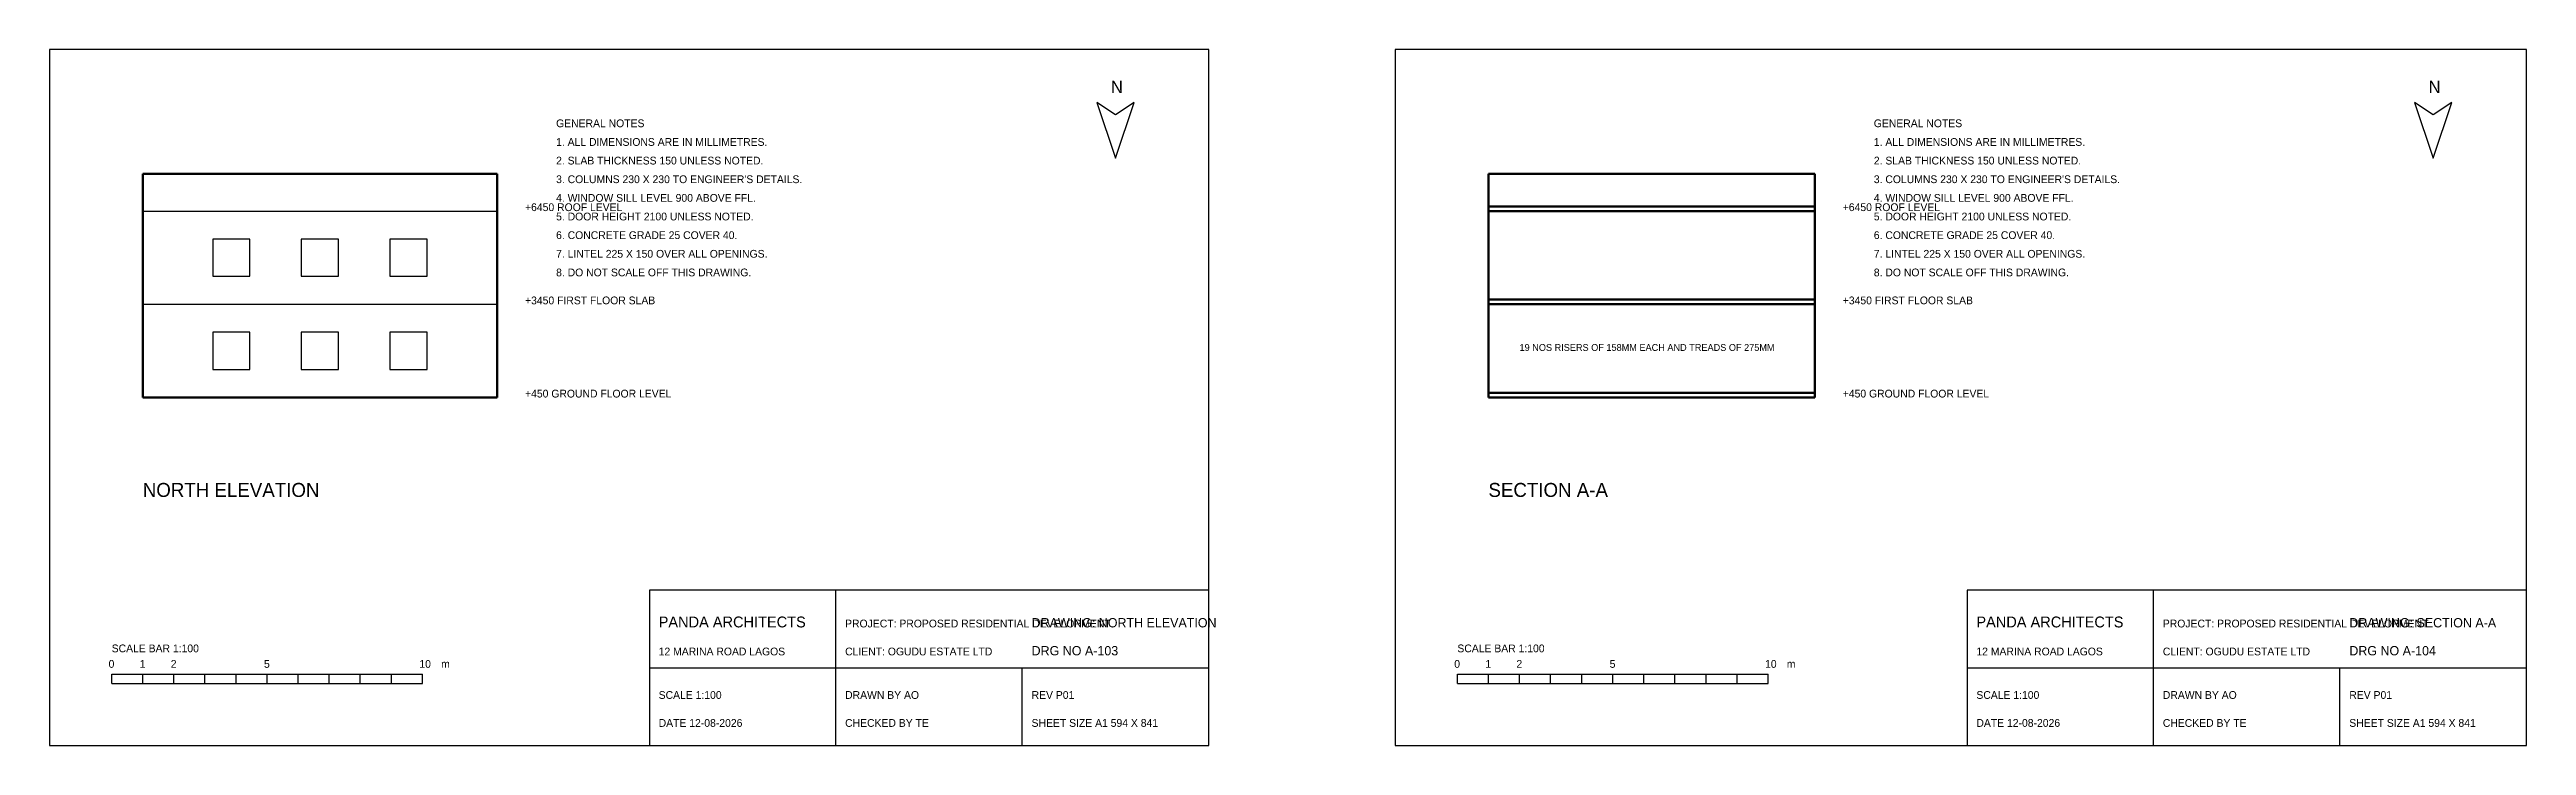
# Model space of a CAD drawing. Header units: millimetres. Extents: x 0 to 173300, y -11200 to 15700.
# Drawn here: x 93600 to 173300, y -11200 to 11200 of the extents above; entities that cross this region are included whole.
import ezdxf

# ---------------------------------------------------------------- set-up
doc = ezdxf.new("R2010")
doc.units = ezdxf.units.MM
doc.layers.get('0').update_dxf_attribs({"color": 1, "linetype": 'CONTINUOUS'})
for name, color, linetype in [('TEXT', 6, 'CONTINUOUS'), ('WALL', 4, 'CONTINUOUS'), ('WIND', 2, 'CONTINUOUS')]:
    doc.layers.add(name, color=color, linetype=linetype)

# ---------------------------------------------------------------- blocks, each defined once
blk = doc.blocks.new('TITLEBLOCK-A1')
for p, q in [((6000, 0), (6000, 5000)), ((0, 2500), (18000, 2500)), ((12000, 0), (12000, 2500))]:
    blk.add_line(p, q)
blk.add_lwpolyline([(0, 0), (18000, 0), (18000, 5000), (0, 5000)], close=True)
for s, height, p in [('PANDA ARCHITECTS', 350, (300, 3800)), ('PROJECT: PROPOSED RESIDENTIAL DEVELOPMENT', 250, (6300, 3800)), ('12 MARINA ROAD LAGOS', 250, (300, 2900)), ('CLIENT: OGUDU ESTATE LTD', 250, (6300, 2900)), ('SCALE 1:100', 250, (300, 1500)), ('DRAWN BY AO', 250, (6300, 1500)), ('REV P01', 250, (12300, 1500)), ('DATE 12-08-2026', 250, (300, 600)), ('CHECKED BY TE', 250, (6300, 600)), ('SHEET SIZE A1 594 X 841', 250, (12300, 600))]:
    blk.add_text(s, height=height).set_placement(p)

msp = doc.modelspace()

# ---------------------------------------------------------------- linework, layer by layer
for p, q in [((130900, 11200), (93600, 11200)), ((93600, 11200), (93600, -11200)), ((130900, -11200), (130900, 11200)), ((173300, 11200), (136900, 11200)), ((136900, 11200), (136900, -11200)), ((173300, -11200), (173300, 11200)), ((95600, -8900), (105600, -8900)), ((95600, -9200), (95600, -8900)), ((95600, -9200), (105600, -9200)), ((96600, -9200), (96600, -8900)), ((97600, -9200), (97600, -8900)), ((98600, -9200), (98600, -8900)), ((99600, -9200), (99600, -8900)), ((100600, -9200), (100600, -8900)), ((101600, -9200), (101600, -8900)), ((102600, -9200), (102600, -8900)), ((103600, -9200), (103600, -8900)), ((104600, -9200), (104600, -8900)), ((105600, -9200), (105600, -8900)), ((138900, -8900), (148900, -8900)), ((138900, -9200), (138900, -8900)), ((138900, -9200), (148900, -9200)), ((139900, -9200), (139900, -8900)), ((140900, -9200), (140900, -8900)), ((141900, -9200), (141900, -8900)), ((142900, -9200), (142900, -8900)), ((143900, -9200), (143900, -8900)), ((144900, -9200), (144900, -8900)), ((145900, -9200), (145900, -8900)), ((146900, -9200), (146900, -8900)), ((147900, -9200), (147900, -8900)), ((148900, -9200), (148900, -8900)), ((93600, -11200), (130900, -11200)), ((136900, -11200), (173300, -11200))]:
    msp.add_line(p, q)
for points in [[(127900, 7700), (128500, 9500), (127900, 9100), (127300, 9500)], [(170300, 7700), (170900, 9500), (170300, 9100), (169700, 9500)]]:
    msp.add_lwpolyline(points, close=True)
at = {"layer": 'WALL', "lineweight": 50}
for p, q in [((108000, 7200), (96600, 7200)), ((96600, 7200), (96600, 0)), ((108000, 0), (108000, 7200)), ((150400, 7200), (139900, 7200)), ((139900, 7200), (139900, 0)), ((150400, 0), (150400, 7200)), ((139900, 6150), (150400, 6150)), ((139900, 6000), (150400, 6000)), ((139900, 3150), (150400, 3150)), ((139900, 3000), (150400, 3000)), ((96600, 0), (108000, 0)), ((139900, 150), (150400, 150)), ((139900, 0), (150400, 0)), ((139900, 0), (150400, 0))]:
    msp.add_line(p, q, dxfattribs=at)
at = {"layer": 'WALL'}
for p, q in [((96600, 6000), (108000, 6000)), ((96600, 3000), (108000, 3000)), ((96600, 0), (108000, 0))]:
    msp.add_line(p, q, dxfattribs=at)
at = {"layer": 'WIND'}
for points in [[(98850, 3900), (100050, 3900), (100050, 5100), (98850, 5100)], [(101700, 3900), (102900, 3900), (102900, 5100), (101700, 5100)], [(104550, 3900), (105750, 3900), (105750, 5100), (104550, 5100)], [(98850, 900), (100050, 900), (100050, 2100), (98850, 2100)], [(101700, 900), (102900, 900), (102900, 2100), (101700, 2100)], [(104550, 900), (105750, 900), (105750, 2100), (104550, 2100)]]:
    msp.add_lwpolyline(points, close=True, dxfattribs=at)

# ---------------------------------------------------------------- block references
for p in [(112900, -11200), (155300, -11200)]:
    msp.add_blockref('TITLEBLOCK-A1', p)

# ---------------------------------------------------------------- texts
for s, height, p in [('N', 400, (127750, 9800)), ('N', 400, (170150, 9800)), ('GENERAL NOTES', 250, (109900, 8700)), ('GENERAL NOTES', 250, (152300, 8700)), ('1. ALL DIMENSIONS ARE IN MILLIMETRES.', 250, (109900, 8100)), ('1. ALL DIMENSIONS ARE IN MILLIMETRES.', 250, (152300, 8100)), ('2. SLAB THICKNESS 150 UNLESS NOTED.', 250, (109900, 7500)), ('2. SLAB THICKNESS 150 UNLESS NOTED.', 250, (152300, 7500)), ('4. WINDOW SILL LEVEL 900 ABOVE FFL.', 250, (109900, 6300)), ("3. COLUMNS 230 X 230 TO ENGINEER'S DETAILS.", 250, (109900, 6900)), ('4. WINDOW SILL LEVEL 900 ABOVE FFL.', 250, (152300, 6300)), ("3. COLUMNS 230 X 230 TO ENGINEER'S DETAILS.", 250, (152300, 6900)), ('5. DOOR HEIGHT 2100 UNLESS NOTED.', 250, (109900, 5700)), ('5. DOOR HEIGHT 2100 UNLESS NOTED.', 250, (152300, 5700)), ('6. CONCRETE GRADE 25 COVER 40.', 250, (109900, 5100)), ('6. CONCRETE GRADE 25 COVER 40.', 250, (152300, 5100)), ('8. DO NOT SCALE OFF THIS DRAWING.', 250, (109900, 3900)), ('7. LINTEL 225 X 150 OVER ALL OPENINGS.', 250, (109900, 4500)), ('8. DO NOT SCALE OFF THIS DRAWING.', 250, (152300, 3900)), ('7. LINTEL 225 X 150 OVER ALL OPENINGS.', 250, (152300, 4500)), ('DRAWING: NORTH ELEVATION', 300, (125200, -7400)), ('DRAWING: SECTION A-A', 300, (167600, -7400)), ('SCALE BAR 1:100', 250, (95600, -8200)), ('SCALE BAR 1:100', 250, (138900, -8200)), ('0', 250, (95500, -8700)), ('1', 250, (96500, -8700)), ('2', 250, (97500, -8700)), ('5', 250, (100500, -8700)), ('10', 250, (105500, -8700)), ('m', 250, (106200, -8700)), ('DRG NO A-103', 300, (125200, -8300)), ('0', 250, (138800, -8700)), ('1', 250, (139800, -8700)), ('2', 250, (140800, -8700)), ('5', 250, (143800, -8700)), ('10', 250, (148800, -8700)), ('m', 250, (149500, -8700)), ('DRG NO A-104', 300, (167600, -8300))]:
    msp.add_text(s, height=height).set_placement(p)
at = {"layer": 'TEXT'}
for s, height, p in [('+6450 ROOF LEVEL', 250, (108900, 6000)), ('+6450 ROOF LEVEL', 250, (151300, 6000)), ('+3450 FIRST FLOOR SLAB', 250, (108900, 3000)), ('+3450 FIRST FLOOR SLAB', 250, (151300, 3000)), ('19 NOS RISERS OF 158MM EACH AND TREADS OF 275MM', 220, (140900, 1500)), ('+450 GROUND FLOOR LEVEL', 250, (108900, 0)), ('+450 GROUND FLOOR LEVEL', 250, (151300, 0)), ('NORTH ELEVATION', 450, (96600, -3200)), ('SECTION A-A', 450, (139900, -3200))]:
    msp.add_text(s, height=height, dxfattribs=at).set_placement(p)

doc.saveas('drawing.dxf')
